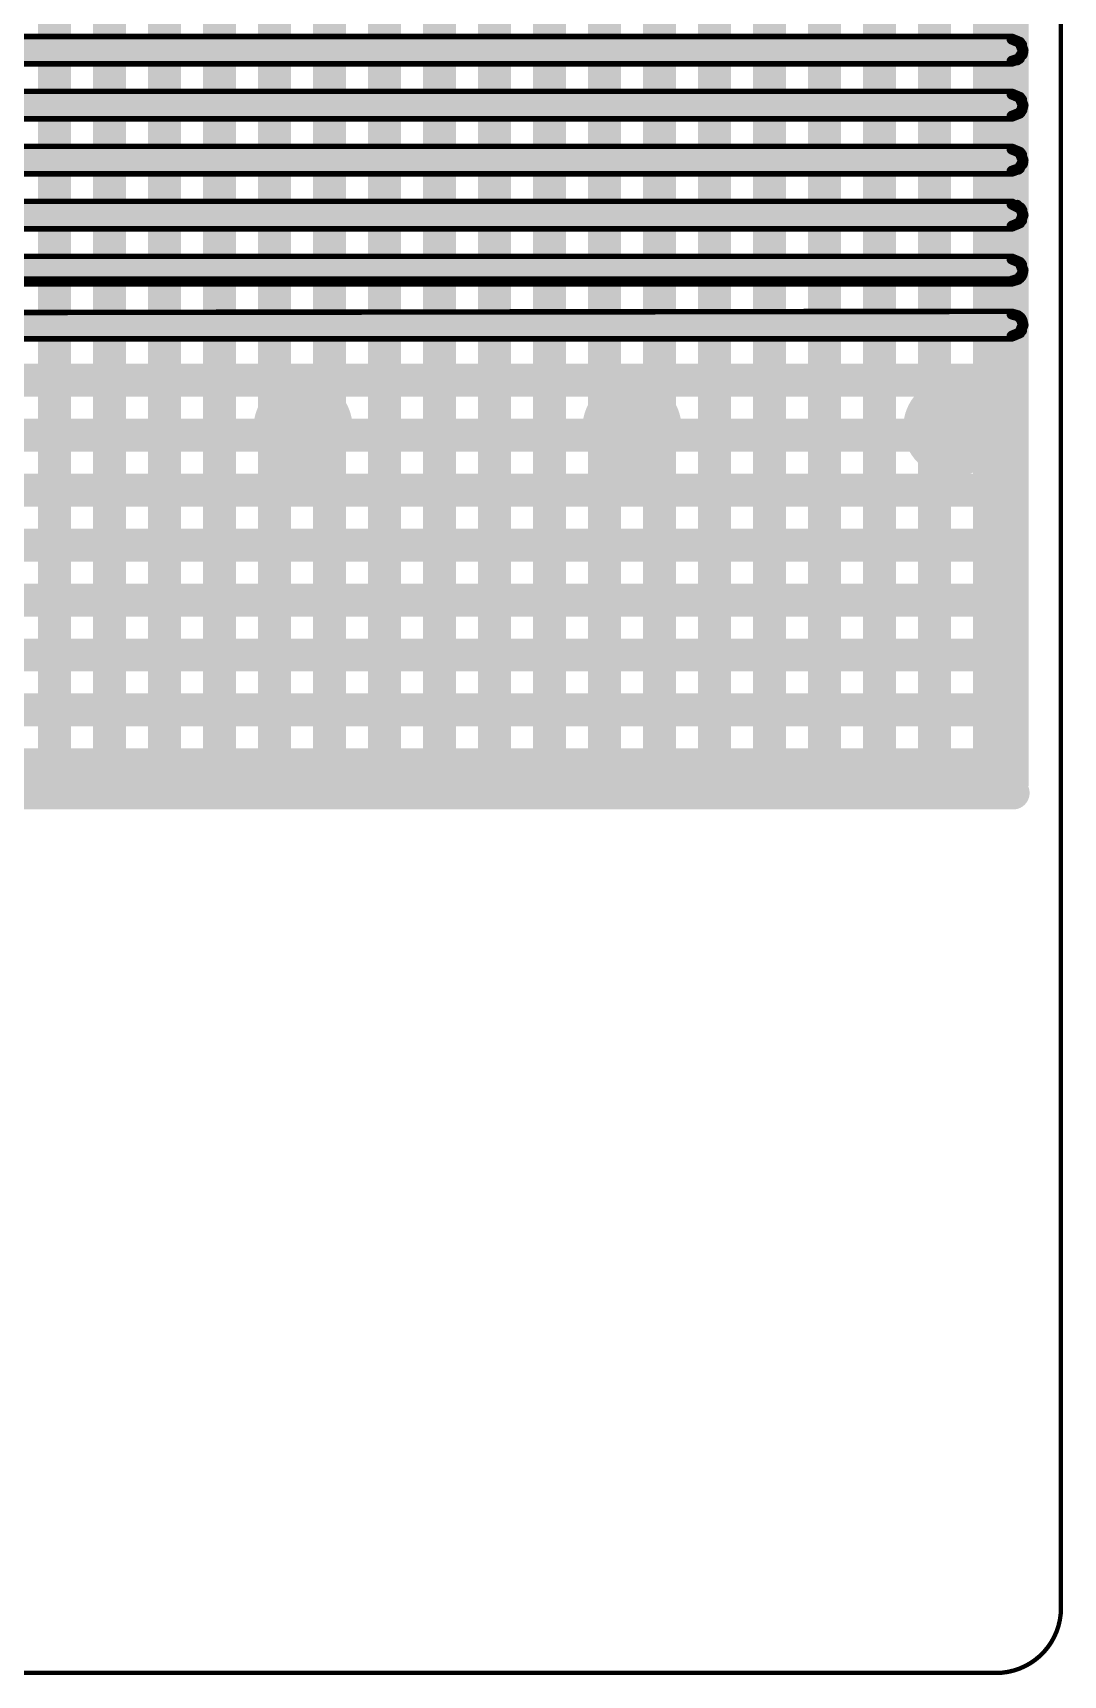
# Model space of a CAD drawing. Header units: millimetres. Extents: x 2260 to 2572, y -21 to 200.
# Drawn here: x 2345.95 to 2350.71, y 61.62 to 69.21 of the extents above; entities that cross this region are included whole.
import ezdxf

# ---------------------------------------------------------------- set-up
doc = ezdxf.new("R2010")
doc.units = ezdxf.units.MM
doc.layers.get('0').update_dxf_attribs({"lineweight": 18})
doc.layers.add('01', color=1, linetype='Continuous', lineweight=18)

# ---------------------------------------------------------------- blocks, each defined once
blk = doc.blocks.new('PAD_R1')
blk.add_lwpolyline([(0.25, 0, 0.5, 0.5, 1), (-0.25, 0, 0.5, 0.5, 1)], format="xyseb", close=True)

msp = doc.modelspace()

# ---------------------------------------------------------------- linework, layer by layer
at = {"layer": '01'}
msp.add_lwpolyline([(2325.2003, 61.9288, 0.02, 0.02, 0.414219), (2325.5003, 61.6288, 0.02, 0.02, 0), (2350.4001, 61.6288, 0.02, 0.02, 0.414219), (2350.7001, 61.9288, 0.02, 0.02, 0), (2350.7001, 141.2913, 0.02, 0.02, 0.414219), (2350.4001, 141.5913, 0.02, 0.02, 0), (2325.5003, 141.5913, 0.02, 0.02, 0.414219), (2325.2003, 141.2913, 0.02, 0.02, 0)], format="xyseb", close=True, dxfattribs=at)
for points in [[(2346.0522, 137.5361, 0.1524, 0.1524, 0), (2346.0522, 65.7287, 0.1524, 0.1524, 0)], [(2346.3062, 137.5361, 0.1524, 0.1524, 0), (2346.3062, 65.7287, 0.1524, 0.1524, 0)], [(2346.5602, 137.5361, 0.1524, 0.1524, 0), (2346.5602, 65.7287, 0.1524, 0.1524, 0)], [(2346.8142, 137.5361, 0.1524, 0.1524, 0), (2346.8142, 65.7287, 0.1524, 0.1524, 0)], [(2347.0682, 137.5361, 0.1524, 0.1524, 0), (2347.0682, 65.7287, 0.1524, 0.1524, 0)], [(2347.3222, 137.5361, 0.1524, 0.1524, 0), (2347.3222, 65.7287, 0.1524, 0.1524, 0)], [(2347.5762, 137.5361, 0.1524, 0.1524, 0), (2347.5762, 65.7287, 0.1524, 0.1524, 0)], [(2347.8302, 137.5361, 0.1524, 0.1524, 0), (2347.8302, 65.7287, 0.1524, 0.1524, 0)], [(2348.0842, 137.5361, 0.1524, 0.1524, 0), (2348.0842, 65.7287, 0.1524, 0.1524, 0)], [(2348.3382, 137.5361, 0.1524, 0.1524, 0), (2348.3382, 65.7287, 0.1524, 0.1524, 0)], [(2348.5922, 137.5361, 0.1524, 0.1524, 0), (2348.5922, 65.7287, 0.1524, 0.1524, 0)], [(2348.8462, 137.5361, 0.1524, 0.1524, 0), (2348.8462, 65.7287, 0.1524, 0.1524, 0)], [(2349.1002, 137.5361, 0.1524, 0.1524, 0), (2349.1002, 65.7287, 0.1524, 0.1524, 0)], [(2349.3542, 137.5361, 0.1524, 0.1524, 0), (2349.3542, 65.7287, 0.1524, 0.1524, 0)], [(2349.6082, 137.5361, 0.1524, 0.1524, 0), (2349.6082, 65.7287, 0.1524, 0.1524, 0)], [(2349.8622, 137.5361, 0.1524, 0.1524, 0), (2349.8622, 65.7287, 0.1524, 0.1524, 0)], [(2350.1162, 137.5361, 0.1524, 0.1524, 0), (2350.1162, 65.7287, 0.1524, 0.1524, 0)], [(2350.3702, 137.5361, 0.1524, 0.1524, 0), (2350.3702, 65.7287, 0.1524, 0.1524, 0)], [(2350.4741, 137.5361, 0.1524, 0.1524, 0), (2350.4741, 65.7287, 0.1524, 0.1524, 0)], [(2350.4741, 69.1888, 0.0254, 0.0254, 0), (2342.3215, 69.1888, 0.0254, 0.0254, 0)], [(2350.4741, 69.1761, 0.0508, 0.0508, 0), (2342.3364, 69.1761, 0.0508, 0.0508, 0)], [(2350.4741, 69.1761, 0.0508, 0.0508, 0), (2342.3364, 69.1761, 0.0508, 0.0508, 0)], [(2350.51, 69.1613, 0.0508, 0.0508, 0), (2350.4741, 69.1761, 0.0508, 0.0508, 0)], [(2350.519, 69.1702, 0.0254, 0.0254, 0), (2350.4741, 69.1888, 0.0254, 0.0254, 0)], [(2350.5181, 69.1507, 0.0508, 0.0508, 0), (2342.3405, 69.1507, 0.0508, 0.0508, 0)], [(2350.5249, 69.1253, 0.0508, 0.0508, 0), (2342.3443, 69.1253, 0.0508, 0.0508, 0)], [(2350.5213, 69.1056, 0.0508, 0.0508, 0), (2342.3474, 69.1056, 0.0508, 0.0508, 0)], [(2350.505, 69.085, 0.0508, 0.0508, 0), (2350.5231, 69.1122, 0.0508, 0.0508, 0)], [(2350.5249, 69.1253, 0.0508, 0.0508, 0), (2350.51, 69.1613, 0.0508, 0.0508, 0)], [(2350.5231, 69.1122, 0.0508, 0.0508, 0), (2350.5249, 69.1253, 0.0508, 0.0508, 0)], [(2350.5376, 69.1253, 0.0254, 0.0254, 0), (2350.519, 69.1702, 0.0254, 0.0254, 0)], [(2350.519, 69.0804, 0.0254, 0.0254, 0), (2350.5376, 69.1253, 0.0254, 0.0254, 0)], [(2350.4974, 69.0802, 0.0508, 0.0508, 0), (2342.3494, 69.0802, 0.0508, 0.0508, 0)], [(2350.4741, 69.0745, 0.0508, 0.0508, 0), (2342.3498, 69.0745, 0.0508, 0.0508, 0)], [(2342.3498, 69.0745, 0.0508, 0.0508, 0), (2350.4741, 69.0745, 0.0508, 0.0508, 0)], [(2342.338, 69.0618, 0.0254, 0.0254, 0), (2350.4741, 69.0618, 0.0254, 0.0254, 0)], [(2350.4741, 69.0745, 0.0508, 0.0508, 0), (2350.505, 69.085, 0.0508, 0.0508, 0)], [(2350.4741, 69.0618, 0.0254, 0.0254, 0), (2350.519, 69.0804, 0.0254, 0.0254, 0)], [(2350.4741, 68.9348, 0.0254, 0.0254, 0), (2342.3472, 68.9348, 0.0254, 0.0254, 0)], [(2350.4741, 68.9221, 0.0508, 0.0508, 0), (2342.3601, 68.9221, 0.0508, 0.0508, 0)], [(2350.4741, 68.9221, 0.0508, 0.0508, 0), (2342.3601, 68.9221, 0.0508, 0.0508, 0)], [(2350.5181, 68.8967, 0.0508, 0.0508, 0), (2342.3606, 68.8967, 0.0508, 0.0508, 0)], [(2350.5249, 68.8713, 0.0508, 0.0508, 0), (2342.361, 68.8713, 0.0508, 0.0508, 0)], [(2350.51, 68.9073, 0.0508, 0.0508, 0), (2350.4741, 68.9221, 0.0508, 0.0508, 0)], [(2350.519, 68.9162, 0.0254, 0.0254, 0), (2350.4741, 68.9348, 0.0254, 0.0254, 0)], [(2350.5249, 68.8713, 0.0508, 0.0508, 0), (2350.51, 68.9073, 0.0508, 0.0508, 0)], [(2350.5196, 68.8489, 0.0508, 0.0508, 0), (2350.5249, 68.8713, 0.0508, 0.0508, 0)], [(2350.5376, 68.8713, 0.0254, 0.0254, 0), (2350.519, 68.9162, 0.0254, 0.0254, 0)], [(2342.3462, 68.8078, 0.0254, 0.0254, 0), (2350.4741, 68.8078, 0.0254, 0.0254, 0)], [(2342.3593, 68.8205, 0.0508, 0.0508, 0), (2350.4741, 68.8205, 0.0508, 0.0508, 0)], [(2350.5126, 68.8376, 0.0508, 0.0508, 0), (2342.3616, 68.8376, 0.0508, 0.0508, 0)], [(2350.4741, 68.8205, 0.0508, 0.0508, 0), (2350.5083, 68.8338, 0.0508, 0.0508, 0)], [(2350.4741, 68.8078, 0.0254, 0.0254, 0), (2350.519, 68.8264, 0.0254, 0.0254, 0)], [(2350.5083, 68.8338, 0.0508, 0.0508, 0), (2350.5196, 68.8489, 0.0508, 0.0508, 0)], [(2350.519, 68.8264, 0.0254, 0.0254, 0), (2350.5376, 68.8713, 0.0254, 0.0254, 0)], [(2350.5181, 68.6427, 0.0508, 0.0508, 0), (2342.3426, 68.6427, 0.0508, 0.0508, 0)], [(2350.4741, 68.6681, 0.0508, 0.0508, 0), (2342.3462, 68.6681, 0.0508, 0.0508, 0)], [(2350.4741, 68.6681, 0.0508, 0.0508, 0), (2342.3462, 68.6681, 0.0508, 0.0508, 0)], [(2350.4741, 68.6808, 0.0254, 0.0254, 0), (2342.3352, 68.6808, 0.0254, 0.0254, 0)], [(2350.51, 68.6533, 0.0508, 0.0508, 0), (2350.4741, 68.6681, 0.0508, 0.0508, 0)], [(2350.519, 68.6622, 0.0254, 0.0254, 0), (2350.4741, 68.6808, 0.0254, 0.0254, 0)], [(2350.5249, 68.6173, 0.0508, 0.0508, 0), (2350.51, 68.6533, 0.0508, 0.0508, 0)], [(2350.5376, 68.6173, 0.0254, 0.0254, 0), (2350.519, 68.6622, 0.0254, 0.0254, 0)], [(2350.4741, 68.5665, 0.0508, 0.0508, 0), (2342.3288, 68.5665, 0.0508, 0.0508, 0)], [(2342.3288, 68.5665, 0.0508, 0.0508, 0), (2350.4741, 68.5665, 0.0508, 0.0508, 0)], [(2350.5025, 68.5753, 0.0508, 0.0508, 0), (2342.3309, 68.5753, 0.0508, 0.0508, 0)], [(2350.5225, 68.6007, 0.0508, 0.0508, 0), (2342.3362, 68.6007, 0.0508, 0.0508, 0)], [(2350.5249, 68.6173, 0.0508, 0.0508, 0), (2342.3386, 68.6173, 0.0508, 0.0508, 0)], [(2350.4741, 68.5665, 0.0508, 0.0508, 0), (2350.5058, 68.5777, 0.0508, 0.0508, 0)], [(2350.4741, 68.5538, 0.0254, 0.0254, 0), (2350.519, 68.5724, 0.0254, 0.0254, 0)], [(2350.5058, 68.5777, 0.0508, 0.0508, 0), (2350.5236, 68.6062, 0.0508, 0.0508, 0)], [(2350.5236, 68.6062, 0.0508, 0.0508, 0), (2350.5249, 68.6173, 0.0508, 0.0508, 0)], [(2350.519, 68.5724, 0.0254, 0.0254, 0), (2350.5376, 68.6173, 0.0254, 0.0254, 0)], [(2342.3126, 68.5538, 0.0254, 0.0254, 0), (2350.4741, 68.5538, 0.0254, 0.0254, 0)], [(2350.4979, 68.4086, 0.0508, 0.0508, 0), (2342.2806, 68.4086, 0.0508, 0.0508, 0)], [(2350.4741, 68.4141, 0.0508, 0.0508, 0), (2342.2829, 68.4141, 0.0508, 0.0508, 0)], [(2350.4741, 68.4268, 0.0254, 0.0254, 0), (2342.2738, 68.4268, 0.0254, 0.0254, 0)], [(2350.5149, 68.3935, 0.0508, 0.0508, 0), (2350.4741, 68.4141, 0.0508, 0.0508, 0)], [(2350.519, 68.4082, 0.0254, 0.0254, 0), (2350.4741, 68.4268, 0.0254, 0.0254, 0)], [(2350.5181, 68.3379, 0.0508, 0.0508, 0), (2342.2474, 68.3379, 0.0508, 0.0508, 0)], [(2350.5249, 68.3633, 0.0508, 0.0508, 0), (2342.2596, 68.3633, 0.0508, 0.0508, 0)], [(2350.5195, 68.386, 0.0508, 0.0508, 0), (2342.2713, 68.386, 0.0508, 0.0508, 0)], [(2350.51, 68.3274, 0.0508, 0.0508, 0), (2350.5249, 68.3633, 0.0508, 0.0508, 0)], [(2350.5249, 68.3633, 0.0508, 0.0508, 0), (2350.5149, 68.3935, 0.0508, 0.0508, 0)], [(2350.5376, 68.3633, 0.0254, 0.0254, 0), (2350.519, 68.4082, 0.0254, 0.0254, 0)], [(2350.519, 68.3184, 0.0254, 0.0254, 0), (2350.5376, 68.3633, 0.0254, 0.0254, 0)], [(2342.2142, 68.2998, 0.0254, 0.0254, 0), (2350.4741, 68.2998, 0.0254, 0.0254, 0)], [(2350.4741, 68.3125, 0.0508, 0.0508, 0), (2342.2347, 68.3125, 0.0508, 0.0508, 0)], [(2342.2347, 68.3125, 0.0508, 0.0508, 0), (2350.4741, 68.3125, 0.0508, 0.0508, 0)], [(2350.4741, 68.3125, 0.0508, 0.0508, 0), (2350.51, 68.3274, 0.0508, 0.0508, 0)], [(2350.4741, 68.2998, 0.0254, 0.0254, 0), (2350.519, 68.3184, 0.0254, 0.0254, 0)], [(2350.5249, 68.1093, 0.0508, 0.0508, 0), (2342.0947, 68.1093, 0.0508, 0.0508, 0)], [(2350.5181, 68.1347, 0.0508, 0.0508, 0), (2342.1187, 68.1347, 0.0508, 0.0508, 0)], [(2350.4741, 68.1601, 0.0508, 0.0508, 0), (2342.1389, 68.1601, 0.0508, 0.0508, 0)], [(2350.4741, 68.1601, 0.0508, 0.0508, 0), (2342.1389, 68.1601, 0.0508, 0.0508, 0)], [(2350.4741, 68.1728, 0.0254, 0.0254, 0), (2342.1324, 68.1728, 0.0254, 0.0254, 0)], [(2350.51, 68.1453, 0.0508, 0.0508, 0), (2350.4741, 68.1601, 0.0508, 0.0508, 0)], [(2350.519, 68.1542, 0.0254, 0.0254, 0), (2350.4741, 68.1728, 0.0254, 0.0254, 0)], [(2350.5249, 68.1093, 0.0508, 0.0508, 0), (2350.51, 68.1453, 0.0508, 0.0508, 0)], [(2350.5213, 68.0906, 0.0508, 0.0508, 0), (2350.5249, 68.1093, 0.0508, 0.0508, 0)], [(2350.5376, 68.1093, 0.0254, 0.0254, 0), (2350.519, 68.1542, 0.0254, 0.0254, 0)], [(2341.9935, 68.0458, 0.0254, 0.0254, 0), (2350.4741, 68.0458, 0.0254, 0.0254, 0)], [(2350.4741, 68.0458, 0.0254, 0.0254, 0), (2341.9935, 68.0458, 0.0254, 0.0254, 0)], [(2350.5103, 68.0572, 0.0254, 0.0254, 0), (2342.0101, 68.0572, 0.0254, 0.0254, 0)], [(2342.0346, 68.0585, 0.0508, 0.0508, 0), (2350.4741, 68.0585, 0.0508, 0.0508, 0)], [(2350.5227, 68.0685, 0.0254, 0.0254, 0), (2342.0267, 68.0685, 0.0254, 0.0254, 0)], [(2350.5168, 68.0812, 0.0508, 0.0508, 0), (2342.0638, 68.0812, 0.0508, 0.0508, 0)], [(2350.4741, 68.0585, 0.0508, 0.0508, 0), (2350.5026, 68.0673, 0.0508, 0.0508, 0)], [(2350.4741, 68.0458, 0.0254, 0.0254, 0), (2350.519, 68.0644, 0.0254, 0.0254, 0)], [(2350.5026, 68.0673, 0.0508, 0.0508, 0), (2350.5213, 68.0906, 0.0508, 0.0508, 0)], [(2350.519, 68.0644, 0.0254, 0.0254, 0), (2350.5376, 68.1093, 0.0254, 0.0254, 0)], [(2350.5146, 67.8867, 0.0508, 0.0508, 0), (2339.7645, 67.8867, 0.0508, 0.0508, 0)], [(2350.5122, 67.8895, 0.0508, 0.0508, 0), (2339.775, 67.8895, 0.0508, 0.0508, 0)], [(2350.4741, 67.9061, 0.0508, 0.0508, 0), (2340.6769, 67.895, 0.0508, 0.0508, 0)], [(2350.4741, 67.9188, 0.0254, 0.0254, 0), (2340.6896, 67.9077, 0.0254, 0.0254, 0)], [(2350.5005, 67.8987, 0.0508, 0.0508, 0), (2350.4741, 67.9061, 0.0508, 0.0508, 0)], [(2350.519, 67.9002, 0.0254, 0.0254, 0), (2350.4741, 67.9188, 0.0254, 0.0254, 0)], [(2350.508, 67.8932, 0.0508, 0.0508, 0), (2350.5005, 67.8987, 0.0508, 0.0508, 0)], [(2350.5195, 67.8781, 0.0508, 0.0508, 0), (2350.508, 67.8932, 0.0508, 0.0508, 0)], [(2350.5204, 67.8762, 0.0508, 0.0508, 0), (2350.5195, 67.8781, 0.0508, 0.0508, 0)], [(2350.5249, 67.8553, 0.0508, 0.0508, 0), (2350.5204, 67.8762, 0.0508, 0.0508, 0)], [(2350.5376, 67.8553, 0.0254, 0.0254, 0), (2350.519, 67.9002, 0.0254, 0.0254, 0)], [(2350.5249, 67.8553, 0.0508, 0.0508, 0), (2325.3756, 67.8553, 0.0508, 0.0508, 0)], [(2350.5181, 67.8299, 0.0508, 0.0508, 0), (2325.3824, 67.8299, 0.0508, 0.0508, 0)], [(2350.4741, 67.8045, 0.0508, 0.0508, 0), (2325.4264, 67.8045, 0.0508, 0.0508, 0)], [(2325.4264, 67.8045, 0.0508, 0.0508, 0), (2350.4741, 67.8045, 0.0508, 0.0508, 0)], [(2350.4741, 67.8045, 0.0508, 0.0508, 0), (2350.51, 67.8194, 0.0508, 0.0508, 0)], [(2350.51, 67.8194, 0.0508, 0.0508, 0), (2350.5249, 67.8553, 0.0508, 0.0508, 0)], [(2350.519, 67.8104, 0.0254, 0.0254, 0), (2350.5376, 67.8553, 0.0254, 0.0254, 0)], [(2325.4264, 67.7918, 0.0254, 0.0254, 0), (2350.4741, 67.7918, 0.0254, 0.0254, 0)], [(2350.4741, 67.7918, 0.0254, 0.0254, 0), (2350.519, 67.8104, 0.0254, 0.0254, 0)], [(2350.4741, 67.6013, 0.1524, 0.1524, 0), (2325.4264, 67.6013, 0.1524, 0.1524, 0)], [(2350.4741, 67.3473, 0.1524, 0.1524, 0), (2325.4264, 67.3473, 0.1524, 0.1524, 0)], [(2350.4741, 67.0933, 0.1524, 0.1524, 0), (2325.4264, 67.0933, 0.1524, 0.1524, 0)], [(2350.4741, 66.8393, 0.1524, 0.1524, 0), (2325.4264, 66.8393, 0.1524, 0.1524, 0)], [(2350.4741, 66.5853, 0.1524, 0.1524, 0), (2325.4264, 66.5853, 0.1524, 0.1524, 0)], [(2350.4741, 66.3313, 0.1524, 0.1524, 0), (2325.4264, 66.3313, 0.1524, 0.1524, 0)], [(2350.4741, 66.0773, 0.1524, 0.1524, 0), (2325.4264, 66.0773, 0.1524, 0.1524, 0)], [(2350.4741, 65.8233, 0.1524, 0.1524, 0), (2325.4264, 65.8233, 0.1524, 0.1524, 0)], [(2325.4299, 65.694, 0.1524, 0.1524, 0), (2350.479, 65.694, 0.1524, 0.1524, 0)]]:
    msp.add_lwpolyline(points, format="xyseb", dxfattribs=at)

# ---------------------------------------------------------------- block references
for p, xscale, yscale in [((2350.4741, 69.1761), -0.0508, 0.0508), ((2350.4741, 69.1761), -0.0508, 0.0508), ((2350.4741, 69.1761), -0.0508, 0.0508), ((2350.4741, 69.1888), -0.0254, 0.0254), ((2350.4741, 69.1888), -0.0254, 0.0254), ((2350.51, 69.1613), -0.0508, 0.0508), ((2350.51, 69.1613), -0.0508, 0.0508), ((2350.5181, 69.1507), -0.0508, 0.0508), ((2350.5213, 69.1056), -0.0508, 0.0508), ((2350.5231, 69.1122), -0.0508, 0.0508), ((2350.5231, 69.1122), -0.0508, 0.0508), ((2350.5249, 69.1253), -0.0508, 0.0508), ((2350.5249, 69.1253), -0.0508, 0.0508), ((2350.5249, 69.1253), -0.0508, 0.0508), ((2350.519, 69.1702), -0.0254, 0.0254), ((2350.519, 69.1702), -0.0254, 0.0254), ((2350.5376, 69.1253), -0.0254, 0.0254), ((2350.5376, 69.1253), -0.0254, 0.0254), ((2350.4741, 69.0745), -0.0508, 0.0508), ((2350.4741, 69.0745), -0.0508, 0.0508), ((2350.4741, 69.0745), -0.0508, 0.0508), ((2350.4741, 69.0618), -0.0254, 0.0254), ((2350.4741, 69.0618), -0.0254, 0.0254), ((2350.4974, 69.0802), -0.0508, 0.0508), ((2350.505, 69.085), -0.0508, 0.0508), ((2350.505, 69.085), -0.0508, 0.0508), ((2350.519, 69.0804), -0.0254, 0.0254), ((2350.519, 69.0804), -0.0254, 0.0254), ((2350.4741, 68.9221), -0.0508, 0.0508), ((2350.4741, 68.9221), -0.0508, 0.0508), ((2350.4741, 68.9221), -0.0508, 0.0508), ((2350.4741, 68.9348), -0.0254, 0.0254), ((2350.4741, 68.9348), -0.0254, 0.0254), ((2350.51, 68.9073), -0.0508, 0.0508), ((2350.51, 68.9073), -0.0508, 0.0508), ((2350.5181, 68.8967), -0.0508, 0.0508), ((2350.5249, 68.8713), -0.0508, 0.0508), ((2350.5249, 68.8713), -0.0508, 0.0508), ((2350.5249, 68.8713), -0.0508, 0.0508), ((2350.519, 68.9162), -0.0254, 0.0254), ((2350.519, 68.9162), -0.0254, 0.0254), ((2350.4741, 68.8205), -0.0508, 0.0508), ((2350.4741, 68.8205), -0.0508, 0.0508), ((2350.4741, 68.8078), -0.0254, 0.0254), ((2350.4741, 68.8078), -0.0254, 0.0254), ((2350.5083, 68.8338), -0.0508, 0.0508), ((2350.5083, 68.8338), -0.0508, 0.0508), ((2350.5126, 68.8376), -0.0508, 0.0508), ((2350.5196, 68.8489), -0.0508, 0.0508), ((2350.5196, 68.8489), -0.0508, 0.0508), ((2350.519, 68.8264), -0.0254, 0.0254), ((2350.519, 68.8264), -0.0254, 0.0254), ((2350.5376, 68.8713), -0.0254, 0.0254), ((2350.5376, 68.8713), -0.0254, 0.0254), ((2350.4741, 68.6681), -0.0508, 0.0508), ((2350.4741, 68.6681), -0.0508, 0.0508), ((2350.4741, 68.6681), -0.0508, 0.0508), ((2350.4741, 68.6808), -0.0254, 0.0254), ((2350.4741, 68.6808), -0.0254, 0.0254), ((2350.51, 68.6533), -0.0508, 0.0508), ((2350.51, 68.6533), -0.0508, 0.0508), ((2350.5181, 68.6427), -0.0508, 0.0508), ((2350.519, 68.6622), -0.0254, 0.0254), ((2350.519, 68.6622), -0.0254, 0.0254), ((2350.4741, 68.5665), -0.0508, 0.0508), ((2350.4741, 68.5665), -0.0508, 0.0508), ((2350.4741, 68.5665), -0.0508, 0.0508), ((2350.5025, 68.5753), -0.0508, 0.0508), ((2350.5058, 68.5777), -0.0508, 0.0508), ((2350.5058, 68.5777), -0.0508, 0.0508), ((2350.5225, 68.6007), -0.0508, 0.0508), ((2350.5236, 68.6062), -0.0508, 0.0508), ((2350.5236, 68.6062), -0.0508, 0.0508), ((2350.5249, 68.6173), -0.0508, 0.0508), ((2350.5249, 68.6173), -0.0508, 0.0508), ((2350.5249, 68.6173), -0.0508, 0.0508), ((2350.519, 68.5724), -0.0254, 0.0254), ((2350.519, 68.5724), -0.0254, 0.0254), ((2350.5376, 68.6173), -0.0254, 0.0254), ((2350.5376, 68.6173), -0.0254, 0.0254), ((2350.4741, 68.5538), -0.0254, 0.0254), ((2350.4741, 68.5538), -0.0254, 0.0254), ((2350.4741, 68.4141), -0.0508, 0.0508), ((2350.4741, 68.4141), -0.0508, 0.0508), ((2350.4741, 68.4268), -0.0254, 0.0254), ((2350.4741, 68.4268), -0.0254, 0.0254), ((2350.4979, 68.4086), -0.0508, 0.0508), ((2350.5149, 68.3935), -0.0508, 0.0508), ((2350.5149, 68.3935), -0.0508, 0.0508), ((2350.5181, 68.3379), -0.0508, 0.0508), ((2350.5195, 68.386), -0.0508, 0.0508), ((2350.5249, 68.3633), -0.0508, 0.0508), ((2350.5249, 68.3633), -0.0508, 0.0508), ((2350.5249, 68.3633), -0.0508, 0.0508), ((2350.519, 68.4082), -0.0254, 0.0254), ((2350.519, 68.4082), -0.0254, 0.0254), ((2350.5376, 68.3633), -0.0254, 0.0254), ((2350.5376, 68.3633), -0.0254, 0.0254), ((2350.4741, 68.3125), -0.0508, 0.0508), ((2350.4741, 68.3125), -0.0508, 0.0508), ((2350.4741, 68.3125), -0.0508, 0.0508), ((2350.4741, 68.2998), -0.0254, 0.0254), ((2350.4741, 68.2998), -0.0254, 0.0254), ((2350.51, 68.3274), -0.0508, 0.0508), ((2350.51, 68.3274), -0.0508, 0.0508), ((2350.519, 68.3184), -0.0254, 0.0254), ((2350.519, 68.3184), -0.0254, 0.0254), ((2350.4741, 68.1601), -0.0508, 0.0508), ((2350.4741, 68.1601), -0.0508, 0.0508), ((2350.4741, 68.1601), -0.0508, 0.0508), ((2350.4741, 68.1728), -0.0254, 0.0254), ((2350.4741, 68.1728), -0.0254, 0.0254), ((2350.51, 68.1453), -0.0508, 0.0508), ((2350.51, 68.1453), -0.0508, 0.0508), ((2350.5181, 68.1347), -0.0508, 0.0508), ((2350.5249, 68.1093), -0.0508, 0.0508), ((2350.5249, 68.1093), -0.0508, 0.0508), ((2350.5249, 68.1093), -0.0508, 0.0508), ((2350.519, 68.1542), -0.0254, 0.0254), ((2350.519, 68.1542), -0.0254, 0.0254), ((2350.4741, 68.0585), -0.0508, 0.0508), ((2350.4741, 68.0585), -0.0508, 0.0508), ((2350.4741, 68.0458), -0.0254, 0.0254), ((2350.4741, 68.0458), -0.0254, 0.0254), ((2350.4741, 68.0458), -0.0254, 0.0254), ((2350.5026, 68.0673), -0.0508, 0.0508), ((2350.5026, 68.0673), -0.0508, 0.0508), ((2350.5168, 68.0812), -0.0508, 0.0508), ((2350.5213, 68.0906), -0.0508, 0.0508), ((2350.5213, 68.0906), -0.0508, 0.0508), ((2350.5103, 68.0572), -0.0254, 0.0254), ((2350.519, 68.0644), -0.0254, 0.0254), ((2350.519, 68.0644), -0.0254, 0.0254), ((2350.5227, 68.0685), -0.0254, 0.0254), ((2350.5376, 68.1093), -0.0254, 0.0254), ((2350.5376, 68.1093), -0.0254, 0.0254), ((2350.4741, 67.9061), -0.0508, 0.0508), ((2350.4741, 67.9061), -0.0508, 0.0508), ((2350.4741, 67.9188), -0.0254, 0.0254), ((2350.4741, 67.9188), -0.0254, 0.0254), ((2350.5005, 67.8987), -0.0508, 0.0508), ((2350.5005, 67.8987), -0.0508, 0.0508), ((2350.508, 67.8932), -0.0508, 0.0508), ((2350.508, 67.8932), -0.0508, 0.0508), ((2350.5122, 67.8895), -0.0508, 0.0508), ((2350.5146, 67.8867), -0.0508, 0.0508), ((2350.5195, 67.8781), -0.0508, 0.0508), ((2350.5195, 67.8781), -0.0508, 0.0508), ((2350.5204, 67.8762), -0.0508, 0.0508), ((2350.5204, 67.8762), -0.0508, 0.0508), ((2350.519, 67.9002), -0.0254, 0.0254), ((2350.519, 67.9002), -0.0254, 0.0254), ((2350.4741, 67.8045), -0.0508, 0.0508), ((2350.4741, 67.8045), -0.0508, 0.0508), ((2350.4741, 67.8045), -0.0508, 0.0508), ((2350.51, 67.8194), -0.0508, 0.0508), ((2350.51, 67.8194), -0.0508, 0.0508), ((2350.5181, 67.8299), -0.0508, 0.0508), ((2350.5249, 67.8553), -0.0508, 0.0508), ((2350.5249, 67.8553), -0.0508, 0.0508), ((2350.5249, 67.8553), -0.0508, 0.0508), ((2350.5376, 67.8553), -0.0254, 0.0254), ((2350.5376, 67.8553), -0.0254, 0.0254), ((2350.4741, 67.7918), -0.0254, 0.0254), ((2350.4741, 67.7918), -0.0254, 0.0254), ((2350.519, 67.8104), -0.0254, 0.0254), ((2350.519, 67.8104), -0.0254, 0.0254), ((2350.4741, 67.6013), -0.1524, 0.1524), ((2347.2003, 67.3824), -0.456945, 0.456945), ((2348.7192, 67.3824), -0.456945, 0.456945), ((2350.2003, 67.3824), -0.456945, 0.456945), ((2350.4741, 67.3473), -0.1524, 0.1524), ((2350.4741, 67.0933), -0.1524, 0.1524), ((2350.4741, 66.8393), -0.1524, 0.1524), ((2350.4741, 66.5853), -0.1524, 0.1524), ((2350.4741, 66.3313), -0.1524, 0.1524), ((2350.4741, 66.0773), -0.1524, 0.1524), ((2350.4741, 65.8233), -0.1524, 0.1524), ((2346.0522, 65.7287), -0.1524, 0.1524), ((2346.3062, 65.7287), -0.1524, 0.1524), ((2346.5602, 65.7287), -0.1524, 0.1524), ((2346.8142, 65.7287), -0.1524, 0.1524), ((2347.0682, 65.7287), -0.1524, 0.1524), ((2347.3222, 65.7287), -0.1524, 0.1524), ((2347.5762, 65.7287), -0.1524, 0.1524), ((2347.8302, 65.7287), -0.1524, 0.1524), ((2348.0842, 65.7287), -0.1524, 0.1524), ((2348.3382, 65.7287), -0.1524, 0.1524), ((2348.5922, 65.7287), -0.1524, 0.1524), ((2348.8462, 65.7287), -0.1524, 0.1524), ((2349.1002, 65.7287), -0.1524, 0.1524), ((2349.3542, 65.7287), -0.1524, 0.1524), ((2349.6082, 65.7287), -0.1524, 0.1524), ((2349.8622, 65.7287), -0.1524, 0.1524), ((2350.1162, 65.7287), -0.1524, 0.1524), ((2350.3702, 65.7287), -0.1524, 0.1524), ((2350.4741, 65.7287), -0.1524, 0.1524), ((2350.479, 65.694), -0.1524, 0.1524)]:
    msp.add_blockref('PAD_R1', p, dxfattribs=dict(at, xscale=xscale, yscale=yscale))

doc.saveas('drawing.dxf')
